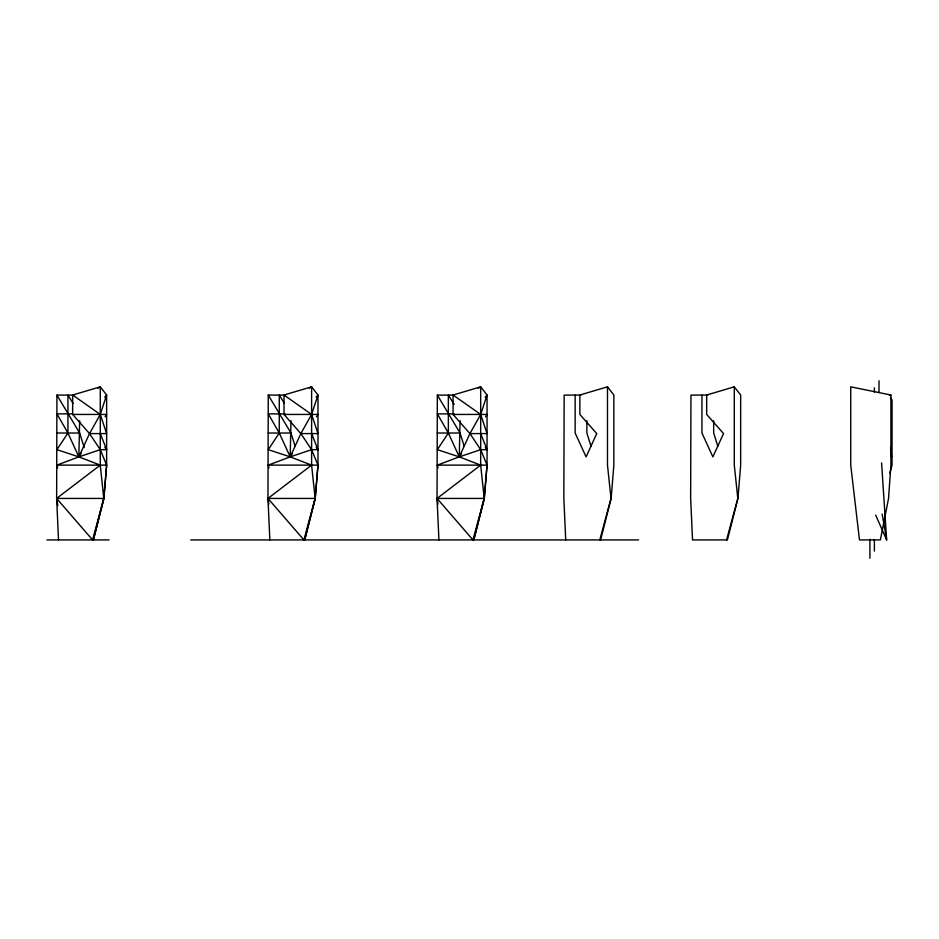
<?xml version="1.0" encoding="UTF-8"?>
<svg xmlns="http://www.w3.org/2000/svg" width="939" height="939" viewBox="0 0 939 939"><rect width="100%" height="100%" fill="white"/><g stroke="black" fill="none" stroke-linecap="round" stroke-linejoin="round"><path stroke-width="1.41" d="M73.794 395.096L56.927 395.096L56.633 498.433L58.511 539.925M285.127 395.096L268.272 395.096L267.967 498.433L269.857 539.925M454.206 395.096L437.339 395.096L437.046 498.433L438.924 539.925M79.651 420.719L78.853 456.87L56.927 465.122L57.666 467.892M290.984 420.719L290.198 456.87L268.272 465.122L269.012 467.892M460.063 420.719L459.265 456.87L437.339 465.122L438.079 467.892M103.936 498.433L106.635 465.122L106.635 395.026L100.273 386.833L72.655 395.026L72.655 414.439L89.522 433.583L100.273 449.664L106.635 465.122L103.783 498.433L93.372 539.925L103.936 498.433L56.633 498.433L57.807 505.581M315.269 498.433L317.981 465.122L317.981 395.026L311.607 386.833L284.001 395.026L284.001 414.439L300.856 433.583L311.607 449.664L317.981 465.122L315.128 498.433L304.717 539.925L315.269 498.433L267.967 498.433L268.906 504.149M484.348 498.433L487.048 465.122L487.048 395.026L480.686 386.833L453.068 395.026L453.068 414.439L469.934 433.583L480.686 449.664L487.048 465.122L484.195 498.433L473.784 539.925L484.348 498.433L437.046 498.433L437.985 504.149M600.596 539.925L611.148 498.433L613.86 465.122L613.86 395.026L607.486 386.833L579.868 395.026L579.868 414.439L596.735 433.583L586.077 456.87L575.149 433.02L575.149 395.096M599.786 539.925L610.996 498.433L607.486 465.122L607.486 386.833M726.586 539.925L737.808 498.433L734.286 465.122L734.286 386.833L706.68 395.026L706.68 414.439L723.535 433.583L712.877 456.87L701.949 433.02L701.949 395.096M889.726 473.444L892.05 465.122L892.05 400.073L890.501 397.584M104.71 397.185L106.635 395.026L100.273 414.439L89.522 433.583L78.853 456.87L56.927 449.664L67.937 433.02L67.937 395.096L73.066 403.312M316.044 397.185L317.981 395.026L311.607 414.439L300.856 433.583L290.198 456.87L268.272 449.664L279.27 433.02L279.27 395.096L284.4 403.312M485.123 397.185L487.048 395.026L480.686 414.439L469.934 433.583L459.265 456.87L437.339 449.664L448.349 433.02L448.349 395.096L454.206 404.486M105.098 416.834L106.635 414.439L72.655 414.439M316.443 416.834L317.981 414.439L284.001 414.439M485.51 416.834L487.048 414.439L453.068 414.439M81.177 453.384L78.853 456.87L100.273 465.122L103.783 498.433L92.574 539.925L56.633 498.433L100.273 465.122L100.273 386.833L97.926 388.206M292.522 453.384L290.198 456.87L311.607 465.122L315.128 498.433L303.907 539.925L267.967 498.433L311.607 465.122L311.607 386.833L309.26 388.206M461.589 453.384L459.265 456.87L480.686 465.122L484.195 498.433L472.974 539.925L437.046 498.433L480.686 465.122L480.686 386.833L478.338 388.206M889.444 395.026L890.911 395.026L890.911 465.122L888.54 498.433L880.371 539.925L859.467 539.925L850.734 465.122L850.734 386.833L890.911 395.026M581.006 395.096L564.151 395.096L563.846 498.433L565.724 539.925M707.806 395.096L690.951 395.096L690.646 498.433L692.536 539.925L727.396 539.925L737.948 498.433L740.66 465.122L740.66 395.026L734.286 386.833M72.326 413.876L56.927 413.876L67.937 433.02L78.853 456.87L100.273 449.664L106.635 449.664L100.273 433.583M285.127 413.876L268.272 413.876L279.27 433.02L290.198 456.87L311.607 449.664L317.981 449.664L311.607 433.583M454.206 413.876L437.339 413.876L448.349 433.02L459.265 456.87L480.686 449.664L487.048 449.664L480.686 433.583M56.927 433.02L79.651 433.02L84.217 447.598M268.272 433.02L290.984 433.02L295.139 446.271M437.339 433.02L460.063 433.02L464.206 446.271M89.522 433.583L106.635 433.583L100.273 414.439L72.655 395.026M300.856 433.583L317.981 433.583L311.607 414.439L284.001 395.026M469.934 433.583L487.048 433.583L480.686 414.439L453.068 395.026M56.927 465.122L106.635 465.122M268.272 465.122L317.981 465.122M437.339 465.122L487.048 465.122M46.95 539.925L109.077 539.925M190.699 539.925L638.626 539.925M485.299 447.363L487.048 449.664M316.22 447.363L317.981 449.664M104.886 447.363L106.635 449.664M460.063 433.02L437.339 395.096M290.984 433.02L268.272 395.096M79.651 433.02L56.927 395.096M875.676 515.112L886.639 539.925L881.58 462.892M717.819 446.271L713.663 433.02L713.663 420.719M591.018 446.271L586.863 433.02L586.863 420.719M882.144 514.032L886.639 539.925M890.606 448.455L891.51 456.87L890.618 446.682M879.01 380.776L879.01 392.408M874.385 387.807L874.385 392.173M874.385 539.432L874.385 551.099M869.901 539.256L869.901 558.224"/></g></svg>
